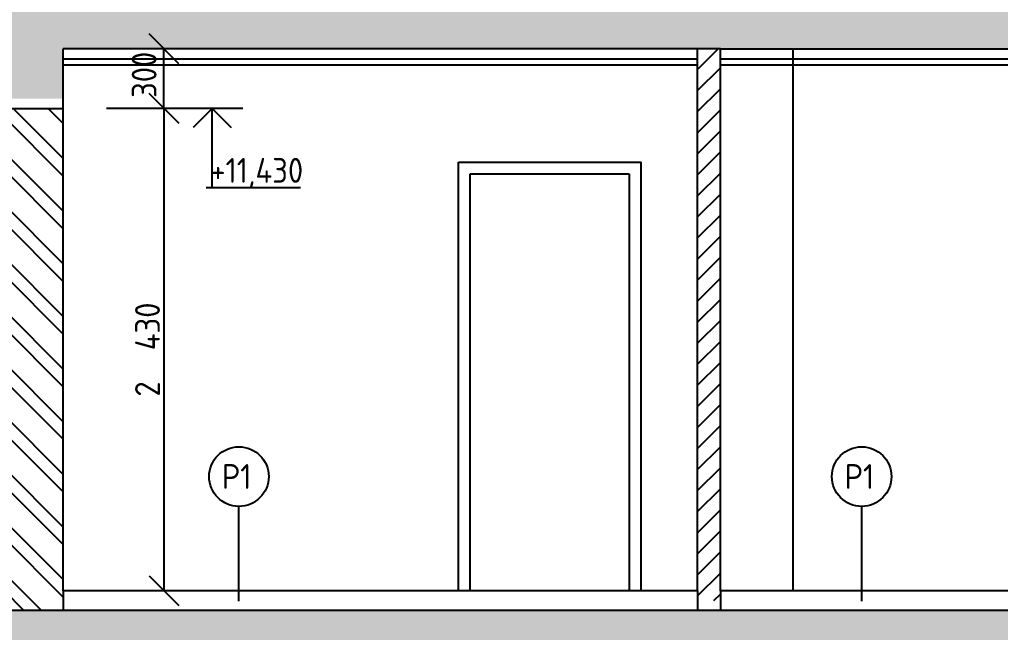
# Model space of a CAD drawing. Extents: x 3792242 to 5145247, y -1546315 to -1031918.
# Drawn here: x 3989846 to 3994786, y -1525967 to -1522880 of the extents above; entities that cross this region are included whole.
import ezdxf

# ---------------------------------------------------------------- set-up
doc = ezdxf.new("R2010")
doc.units = 0
doc.header["$MEASUREMENT"] = 0
doc.layers.get('0').update_dxf_attribs({"linetype": 'CONTINUOUS'})
doc.layers.get('Defpoints').update_dxf_attribs({"color": 61, "linetype": 'CONTINUOUS'})
for name, color, linetype in [('DVERE', 45, 'CONTINUOUS'), ('KÓTY', 4, 'CONTINUOUS'), ('MÚRY', 1, 'CONTINUOUS'), ('OKNÁ', 143, 'CONTINUOUS'), ('TENKÁ', 7, 'CONTINUOUS'), ('ŠRAFY', 82, 'CONTINUOUS'), ('šrafy-múry', 8, 'CONTINUOUS')]:
    doc.layers.add(name, color=color, linetype=linetype)
doc.styles.add('STYLE1', font='isocp.shx')
doc.dimstyles.new('STANDARD-50', dxfattribs={"dimtxt": 125, "dimasz": 150, "dimexe": 10, "dimexo": 200, "dimgap": 20, "dimtad": 1, "dimdsep": 46, "dimlunit": 6, "dimtxsty": 'STYLE1', "dimblk1": 'OBLIQUE', "dimblk2": 'OBLIQUE', "dimsah": 1, "dimcen": 2.5, "dimse1": 1, "dimse2": 1, "dimadec": 0, "dimazin": 0, "dimtfac": 1, "dimtmove": 1, "dimatfit": 3, "dimldrblk": 'OBLIQUE', "dimfxl": 1, "dimtolj": 1, "dimtzin": 0, "dimarcsym": 0})

# ---------------------------------------------------------------- blocks, each defined once
blk = doc.blocks.new('_OBLIQUE')
at = {"color": 0, "linetype": 'ByBlock'}
blk.add_line((-0.5, -0.5), (0.5, 0.5), dxfattribs=at)
blk = doc.blocks.new('*D52207')
at = {"layer": 'Defpoints', "color": 0}
for p in [(3989926.3, -1523027.3), (3990572.8, -1523027.3), (3989926.3, -1523327.3)]:
    blk.add_point(p, dxfattribs=at)
at = {"layer": 'KÓTY', "color": 0, "lineweight": -2, "ltscale": 0.25}
blk.add_line((3990572.8, -1523327.3), (3990572.8, -1523027.3), dxfattribs=at)
at = {"layer": 'KÓTY', "color": 0, "linetype": 'ByBlock', "lineweight": -2, "xscale": 150, "yscale": 150, "zscale": 150}
for p, rotation in [((3990572.8, -1523027.3), 90), ((3990572.8, -1523327.3), 270)]:
    blk.add_blockref('_OBLIQUE', p, dxfattribs=dict(at, rotation=rotation))
at = {"layer": 'KÓTY', "color": 0, "insert": (3990473.3, -1523158.1), "char_height": 125, "attachment_point": 5, "rotation": 90, "style": 'STYLE1'}
blk.add_mtext('\\A1;300', dxfattribs=at)
blk = doc.blocks.new('*D52208')
at = {"layer": 'Defpoints', "color": 0}
for p in [(3989926.3, -1523327.3), (3989926.3, -1525757.3), (3990572.8, -1525757.3)]:
    blk.add_point(p, dxfattribs=at)
at = {"layer": 'KÓTY', "color": 0, "lineweight": -2, "ltscale": 0.25}
blk.add_line((3990572.8, -1523327.3), (3990572.8, -1525757.3), dxfattribs=at)
at = {"layer": 'KÓTY', "color": 0, "linetype": 'ByBlock', "lineweight": -2, "xscale": 150, "yscale": 150, "zscale": 150}
for p, rotation in [((3990572.8, -1523327.3), 90), ((3990572.8, -1525757.3), 270)]:
    blk.add_blockref('_OBLIQUE', p, dxfattribs=dict(at, rotation=rotation))
at = {"layer": 'KÓTY', "color": 0, "insert": (3990490.2, -1524542.3), "char_height": 125, "attachment_point": 5, "rotation": 90, "style": 'STYLE1'}
blk.add_mtext('\\A1;2ﾠ430', dxfattribs=at)

msp = doc.modelspace()

# ---------------------------------------------------------------- hatches: boundary and pattern name
at = {"layer": 'ŠRAFY', "ltscale": 0.25}
h = msp.add_hatch(dxfattribs=at)
h.set_pattern_fill('ANSI31', color=256, scale=600, style=0)
h.set_pattern_definition([(45, (-31253.24, 131977.425), (-53.0330086, 53.0330086), [])])
h.paths.add_polyline_path([(3993375.937, -1523027.345), (3993260.937, -1523027.345), (3993260.937, -1525707.345), (3993260.937, -1525807.345), (3993375.937, -1525807.345), (3993375.937, -1525707.345)])
at = {"layer": 'ŠRAFY'}
h = msp.add_hatch(dxfattribs=at)
h.set_pattern_fill('ANSI32', color=256, scale=500, angle=90)
h.set_pattern_definition([(135, (-30712.85, -43701.52), (-132.5825215, -132.5825215), []), (135, (-30712.85, -43613.13), (-132.5825215, -132.5825215), [])])
h.paths.add_polyline_path([(3989765.937, -1525757.345), (3989765.937, -1525857.345), (3990065.937, -1525857.345), (3990065.937, -1525757.345), (3990065.937, -1523327.345), (3989765.937, -1523327.345)])
at = {"layer": 'šrafy-múry'}
h = msp.add_hatch(dxfattribs=at)
h.set_pattern_fill('ANSI36', color=253, scale=800, angle=360)
h.set_pattern_definition([(45, (226757.26, 936.43), (53.0330086, 194.4543648), [250, -50, 0, -50])])
h.paths.add_polyline_path([(3996375.937, -1523277.345), (3996715.937, -1523277.345), (3996715.937, -1521857.345), (3996555.937, -1521857.345), (3996555.937, -1522807.345), (3983275.937, -1522807.345), (3983275.937, -1521857.345), (3983115.937, -1521857.345), (3983115.937, -1523027.345), (3984540.937, -1523027.345), (3984540.937, -1523277.345), (3984690.937, -1523277.345), (3984690.937, -1523027.345), (3989765.937, -1523027.345), (3989765.937, -1523277.345), (3990065.937, -1523277.345), (3990065.937, -1523027.345), (3993625.937, -1523027.345), (3993740.937, -1523027.345), (3996375.937, -1523027.345)])
h = msp.add_hatch(dxfattribs=at)
h.set_pattern_fill('ANSI36', color=253, scale=800, angle=360)
h.set_pattern_definition([(45, (226757.26, 886.43), (53.0330086, 194.4543648), [250, -50, 0, -50])])
h.paths.add_polyline_path([(4015885.937, -1526327.345), (4015885.937, -1525157.345), (4015725.937, -1525157.345), (4015725.937, -1525857.345), (4003055.937, -1525857.345), (4003055.937, -1525157.345), (4002895.937, -1525157.345), (4002895.937, -1525857.345), (3984540.937, -1525857.345), (3984540.937, -1526327.345), (3984690.937, -1526327.345), (3984690.937, -1526077.345), (3989765.937, -1526077.345), (3989765.937, -1526327.345), (3990065.937, -1526327.345), (3990065.937, -1526077.345), (3993260.937, -1526077.345), (3993375.937, -1526077.345), (3996375.937, -1526077.345), (3996375.937, -1526327.345), (3996675.937, -1526327.345), (3996675.937, -1526077.345), (4000795.937, -1526077.345), (4000910.937, -1526077.345), (4002795.937, -1526077.345), (4002795.937, -1526327.345), (4003095.937, -1526327.345), (4003095.937, -1526077.345), (4006120.937, -1526077.345), (4006235.937, -1526077.345), (4009215.937, -1526077.345), (4009215.937, -1526327.345), (4009515.937, -1526327.345), (4009515.937, -1526077.345), (4011920.937, -1526077.345), (4012035.937, -1526077.345), (4013635.937, -1526077.345), (4013750.937, -1526077.345), (4015635.937, -1526077.345), (4015635.937, -1526327.345)])

# ---------------------------------------------------------------- linework, layer by layer
at = {"layer": 'DVERE'}
for p, q in [((3992055.937, -1525757.345), (3992055.937, -1523597.345)), ((3992055.937, -1523597.345), (3992975.937, -1523597.345)), ((3992975.937, -1525757.345), (3992975.937, -1523597.345)), ((3992115.937, -1525757.345), (3992115.937, -1523657.345)), ((3992115.937, -1523657.345), (3992915.937, -1523657.345)), ((3992915.937, -1523657.345), (3992915.937, -1525757.345))]:
    msp.add_line(p, q, dxfattribs=at)
at = {"layer": 'KÓTY', "ltscale": 0.25}
for p, q in [((3990633.662, -1523327.345), (3990283.662, -1523327.345)), ((3990969.84, -1523327.345), (3990619.84, -1523327.345))]:
    msp.add_line(p, q, dxfattribs=at)
at = {"layer": 'MÚRY'}
for p, q in [((3993260.937, -1523027.345), (3990065.937, -1523027.345)), ((3990065.937, -1525757.345), (3990065.937, -1523027.345)), ((3993260.937, -1525757.345), (3993260.937, -1523027.345)), ((3993375.937, -1523027.345), (3996375.937, -1523027.345)), ((3993375.937, -1525757.345), (3993375.937, -1523027.345)), ((3993260.937, -1525757.345), (3990065.937, -1525757.345)), ((3996125.937, -1525757.345), (3993375.937, -1525757.345))]:
    msp.add_line(p, q, dxfattribs=at)
at = {"layer": 'OKNÁ', "ltscale": 0.25}
for p, q in [((3990950.739, -1525809.916), (3990950.739, -1525332.241)), ((3994087.239, -1525809.916), (3994087.239, -1525332.241))]:
    msp.add_line(p, q, dxfattribs=at)
for centre in [(3990950.739, -1525182.241), (3994087.239, -1525182.241)]:
    msp.add_circle(centre, 150, dxfattribs=at)
at = {"layer": 'TENKÁ'}
for p, q in [((3993375.937, -1523027.345), (3993260.937, -1523027.345)), ((3990065.937, -1523077.345), (3993260.937, -1523077.345)), ((3990065.937, -1523107.345), (3993260.937, -1523107.345)), ((3993375.937, -1523077.345), (3996375.937, -1523077.345)), ((3993375.937, -1523107.345), (3996375.937, -1523107.345)), ((3989765.937, -1523327.345), (3990065.937, -1523327.345)), ((3990065.937, -1525757.345), (3990065.937, -1525857.345)), ((3993260.937, -1525757.345), (3993260.937, -1525857.345)), ((3993375.937, -1525757.345), (3993375.937, -1525857.345)), ((4002895.937, -1525857.345), (3984540.937, -1525857.345))]:
    msp.add_line(p, q, dxfattribs=at)
at = {"layer": 'TENKÁ', "ltscale": 0.25}
msp.add_line((3993740.937, -1523027.345), (3993740.937, -1525757.345), dxfattribs=at)
at = {"layer": 'TENKÁ', "linetype": 'ByBlock', "ltscale": 0.25}
for p, q in [((3990815.896, -1523327.345), (3990720.437, -1523422.805)), ((3990815.896, -1523327.345), (3990911.356, -1523422.805)), ((3990815.896, -1523727.345), (3990815.896, -1523327.345)), ((3991260.201, -1523727.345), (3990786.303, -1523727.345))]:
    msp.add_line(p, q, dxfattribs=at)

# ---------------------------------------------------------------- texts
at = {"layer": 'TENKÁ', "ltscale": 0.25, "style": 'STYLE1'}
for s, p in [('+11,430', (3990806.832, -1523702.019)), ('P1', (3990864.934, -1525244.418)), ('P1', (3994001.434, -1525244.418))]:
    msp.add_text(s, height=125, dxfattribs=at).set_placement(p)

# ---------------------------------------------------------------- dimensions: what is measured, and where the dimension line sits
at = {"layer": 'KÓTY', "ltscale": 0.25}
dim = msp.add_linear_dim(base=(3990572.759, -1523027.345), p1=(3989926.259, -1523327.345), p2=(3989926.259, -1523027.345), angle=90, dimstyle='STANDARD-50', dxfattribs=at)
dim.commit()
dim.dimension.update_dxf_attribs({"geometry": '*D52207', "text_midpoint": (3990555.759, -1523158.075), "dimtype": 160})
dim = msp.add_linear_dim(base=(3990572.759, -1525757.345), p1=(3989926.259, -1523327.345), p2=(3989926.259, -1525757.345), angle=90, dimstyle='STANDARD-50', dxfattribs=at)
dim.commit()
dim.dimension.update_dxf_attribs({"geometry": '*D52208', "text_midpoint": (3990490.216, -1524542.345)})

doc.saveas('drawing.dxf')
